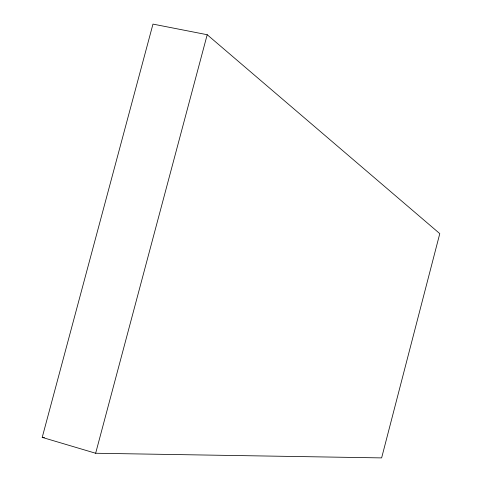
<?xml version="1.0" encoding="UTF-8"?>
<svg xmlns="http://www.w3.org/2000/svg" width="482" height="482" viewBox="0 0 482 482"><rect width="100%" height="100%" fill="white"/><g stroke="black" fill="none" stroke-linecap="round" stroke-linejoin="round"><path stroke-width="0.72" d="M95.647 453.255L207.2 34.722L152.975 24.1L42.217 437.391L95.647 453.255L381.63 457.9L439.783 233.631L207.2 34.722M42.217 437.391L44.471 437.475"/></g></svg>
